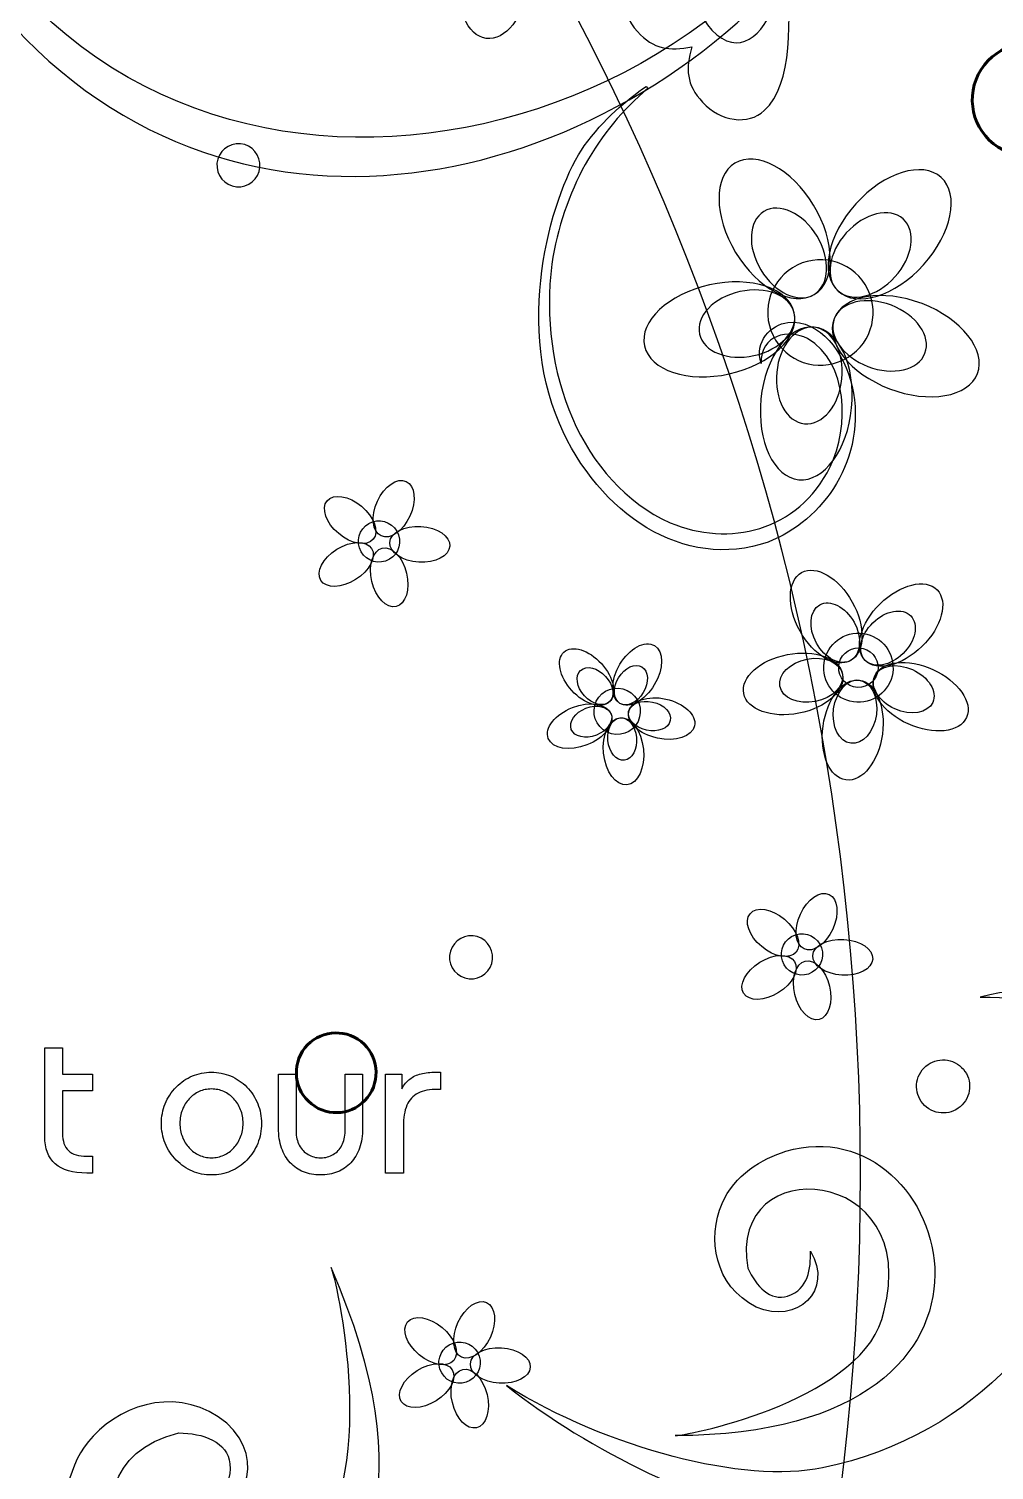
# Model space of a CAD drawing. Header units: millimetres. Extents: x -96 to 58, y -5 to 152.
# Drawn here: x 17.96 to 39.37, y 66.74 to 98.71 of the extents above; entities that cross this region are included whole.
import ezdxf

# ---------------------------------------------------------------- set-up
doc = ezdxf.new("R2010")
doc.units = ezdxf.units.MM
doc.header["$MEASUREMENT"] = 0
doc.layers.add('Capa 1', color=7, linetype='Continuous')

msp = doc.modelspace()

# ---------------------------------------------------------------- linework, layer by layer
at = {"layer": 'Capa 1', "color": 250, "lineweight": 9}
msp.add_open_spline([(-95.1806, 149.5), (-95.1806, 149.5), (57.2195, 149.5), (57.2195, 149.5), (57.2195, 149.5), (57.2195, 149.5), (57.2195, -2.9001), (57.2195, -2.9001), (57.2195, -2.9001), (57.2195, -2.9001), (-95.1806, -2.9001), (-95.1806, -2.9001), (-95.1806, -2.9001), (-95.1806, -2.9001), (-95.1806, 149.5), (-95.1806, 149.5)], degree=3, knots=[0, 0, 0, 0, 0.2, 0.2, 0.2, 0.2, 0.4, 0.4, 0.4, 0.4, 0.6, 0.6, 0.6, 0.6, 1, 1, 1, 1], dxfattribs=at)
at = {"layer": 'Capa 1', "color": 7}
msp.add_open_spline([(-18.9806, 128.6859), (11.6082, 128.6859), (36.4054, 103.8887), (36.4054, 73.2999), (36.4054, 73.2999), (36.4054, 42.7112), (11.6082, 17.9139), (-18.9806, 17.9139), (-18.9806, 17.9139), (-49.5694, 17.9139), (-74.3666, 42.7111), (-74.3666, 73.2999), (-74.3666, 73.2999), (-74.3666, 103.8888), (-49.5694, 128.6859), (-18.9806, 128.6859)], degree=3, knots=[0, 0, 0, 0, 0.2, 0.2, 0.2, 0.2, 0.4, 0.4, 0.4, 0.4, 0.6, 0.6, 0.6, 0.6, 1, 1, 1, 1], dxfattribs=at)
at = {"layer": 'Capa 1'}
for points, knots in [([(24.5028, 108.0806), (24.0783, 108.9291), (23.0728, 108.2304), (22.8395, 107.6122), (22.8395, 107.6122), (22.227, 105.7874), (24.2379, 104.495), (25.8186, 104.5353), (25.8186, 104.5353), (28.8215, 104.7034), (30.6682, 107.9336), (30.0706, 110.6505), (30.0706, 110.6505), (29.055, 114.7163), (24.2159, 116.5753), (20.5136, 115.2004), (20.5136, 115.2004), (15.8693, 113.3239), (13.8123, 107.5022), (15.6346, 102.9878), (15.6346, 102.9878), (19.7309, 92.8753), (33.2234, 95.1014), (36.9005, 103.8639), (36.9005, 103.8639), (39.0725, 108.834), (37.4488, 114.703), (33.493, 118.7195), (33.493, 118.7195), (48.8105, 103.1006), (22.7743, 84.9388), (15.0272, 102.8722), (15.0272, 102.8722), (12.9403, 107.7041), (15.3821, 113.6629), (20.4138, 115.6243), (20.4138, 115.6243), (24.5228, 117.0932), (29.346, 115.1872), (30.4507, 110.7174), (30.4507, 110.7174), (31.1292, 107.5926), (29.3608, 104.0939), (25.9623, 103.8266), (25.9623, 103.8266), (23.9691, 103.729), (21.6842, 105.2299), (22.1393, 107.4786), (22.1393, 107.4786), (22.3409, 108.3284), (23.4352, 109.483), (24.3043, 108.6608), (24.3043, 108.6608), (24.458, 108.5001), (24.5327, 108.303), (24.5028, 108.0806)], [0, 0, 0, 0, 0.0666667, 0.0666667, 0.0666667, 0.0666667, 0.1333333, 0.1333333, 0.1333333, 0.1333333, 0.2, 0.2, 0.2, 0.2, 0.2666667, 0.2666667, 0.2666667, 0.2666667, 0.3333333, 0.3333333, 0.3333333, 0.3333333, 0.4, 0.4, 0.4, 0.4, 0.4666667, 0.4666667, 0.4666667, 0.4666667, 0.5333333, 0.5333333, 0.5333333, 0.5333333, 0.6, 0.6, 0.6, 0.6, 0.6666667, 0.6666667, 0.6666667, 0.6666667, 0.7333333, 0.7333333, 0.7333333, 0.7333333, 0.8, 0.8, 0.8, 0.8, 0.8666667, 0.8666667, 0.8666667, 0.8666667, 1, 1, 1, 1]), ([(28.1033, 98.4929), (28.525, 98.4363), (28.9444, 98.9653), (29.0401, 99.675), (29.0401, 99.675), (29.1361, 100.3852), (28.8717, 101.007), (28.4508, 101.0637), (28.4508, 101.0637), (28.0292, 101.1212), (27.6096, 100.5912), (27.5141, 99.8814), (27.5141, 99.8814), (27.4179, 99.1717), (27.6818, 98.5501), (28.1033, 98.4929)], [0, 0, 0, 0, 0.2, 0.2, 0.2, 0.2, 0.4, 0.4, 0.4, 0.4, 0.6, 0.6, 0.6, 0.6, 1, 1, 1, 1]), ([(32.6669, 98.3089), (32.162, 98.2059), (31.819, 98.2518), (31.4581, 98.6434), (31.4581, 98.6434), (31.0601, 99.0757), (31.0271, 99.6939), (31.3851, 100.0236), (31.3851, 100.0236), (32.0335, 100.6221), (33.4034, 100.4372), (34.7737, 100.2523), (34.7737, 100.2523), (34.8473, 98.8717), (34.9208, 97.4911), (34.2723, 96.893), (34.2723, 96.893), (33.9144, 96.5629), (33.3007, 96.6457), (32.9023, 97.0775), (32.9023, 97.0775), (32.5415, 97.4691), (32.5228, 97.8139), (32.6669, 98.3089)], [0, 0, 0, 0, 0.1428571, 0.1428571, 0.1428571, 0.1428571, 0.2857143, 0.2857143, 0.2857143, 0.2857143, 0.4285714, 0.4285714, 0.4285714, 0.4285714, 0.5714286, 0.5714286, 0.5714286, 0.5714286, 0.7142857, 0.7142857, 0.7142857, 0.7142857, 1, 1, 1, 1]), ([(33.1105, 98.6764), (32.5071, 99.3035), (33.0222, 99.8568), (33.7969, 100.0683), (33.7969, 100.0683), (34.2026, 100.1792), (34.6043, 100.2308), (34.7737, 100.2523), (34.7737, 100.2523), (34.7326, 100.0855), (34.6518, 99.7017), (34.5193, 99.313), (34.5193, 99.313), (34.2567, 98.5451), (33.6999, 98.0626), (33.1105, 98.6764)], [0, 0, 0, 0, 0.2, 0.2, 0.2, 0.2, 0.4, 0.4, 0.4, 0.4, 0.6, 0.6, 0.6, 0.6, 1, 1, 1, 1]), ([(34.2006, 91.283), (34.1786, 91.9347), (34.8218, 92.0528), (35.2282, 91.8358), (35.2282, 91.8358), (36.1421, 91.2999), (36.1577, 89.8946), (35.733, 88.9902), (35.733, 88.9902), (35.0087, 87.5538), (33.4875, 87.2097), (32.1842, 87.7529), (32.1842, 87.7529), (30.2041, 88.6518), (29.257, 91.13), (29.5609, 93.4872), (29.5609, 93.4872), (29.811, 95.1182), (30.5798, 96.4588), (31.6899, 97.38), (31.6899, 97.38), (31.6899, 97.38), (31.6526, 97.4286), (31.6526, 97.4286), (31.6526, 97.4286), (31.2336, 97.1395), (30.7011, 96.6961), (30.2801, 96.1079), (30.2801, 96.1079), (29.603, 95.1605), (28.7166, 92.2957), (29.7284, 89.9538), (29.7284, 89.9538), (30.5973, 87.9435), (32.4902, 86.6771), (34.3573, 87.3242), (34.3573, 87.3242), (35.5789, 87.7927), (36.5556, 89.1733), (36.2236, 90.7737), (36.2236, 90.7737), (36.046, 91.5307), (35.5104, 92.2605), (34.7966, 92.1953), (34.7966, 92.1953), (34.4181, 92.1437), (34.0474, 91.776), (34.2006, 91.283)], [0, 0, 0, 0, 0.0769231, 0.0769231, 0.0769231, 0.0769231, 0.1538462, 0.1538462, 0.1538462, 0.1538462, 0.2307692, 0.2307692, 0.2307692, 0.2307692, 0.3076923, 0.3076923, 0.3076923, 0.3076923, 0.3846154, 0.3846154, 0.3846154, 0.3846154, 0.4615385, 0.4615385, 0.4615385, 0.4615385, 0.5384615, 0.5384615, 0.5384615, 0.5384615, 0.6153846, 0.6153846, 0.6153846, 0.6153846, 0.6923077, 0.6923077, 0.6923077, 0.6923077, 0.7692308, 0.7692308, 0.7692308, 0.7692308, 0.8461538, 0.8461538, 0.8461538, 0.8461538, 1, 1, 1, 1]), ([(22.1345, 95.7243), (22.1578, 95.987), (22.3908, 96.1808), (22.6535, 96.1568), (22.6535, 96.1568), (22.9167, 96.133), (23.11, 95.9007), (23.0866, 95.6377), (23.0866, 95.6377), (23.0626, 95.375), (22.8298, 95.1812), (22.5671, 95.2046), (22.5671, 95.2046), (22.3045, 95.2288), (22.1104, 95.4614), (22.1345, 95.7243)], [0, 0, 0, 0, 0.2, 0.2, 0.2, 0.2, 0.4, 0.4, 0.4, 0.4, 0.6, 0.6, 0.6, 0.6, 1, 1, 1, 1]), ([(33.6216, 95.7264), (34.0986, 96.015), (34.8799, 95.597), (35.3659, 94.7928), (35.3659, 94.7928), (35.8512, 93.9887), (35.8581, 93.1031), (35.3808, 92.8143), (35.3808, 92.8143), (34.9035, 92.526), (34.1223, 92.9439), (33.6366, 93.7482), (33.6366, 93.7482), (33.1508, 94.5521), (33.1438, 95.4382), (33.6216, 95.7264)], [0, 0, 0, 0, 0.2, 0.2, 0.2, 0.2, 0.4, 0.4, 0.4, 0.4, 0.6, 0.6, 0.6, 0.6, 1, 1, 1, 1]), ([(38.1942, 95.4113), (38.6074, 95.0371), (38.4316, 94.1686), (37.8008, 93.4723), (37.8008, 93.4723), (37.1706, 92.7759), (36.324, 92.5141), (35.9105, 92.8888), (35.9105, 92.8888), (35.4974, 93.2632), (35.6729, 94.1312), (36.3034, 94.8277), (36.3034, 94.8277), (36.9337, 95.5244), (37.7802, 95.7857), (38.1942, 95.4113)], [0, 0, 0, 0, 0.2, 0.2, 0.2, 0.2, 0.4, 0.4, 0.4, 0.4, 0.6, 0.6, 0.6, 0.6, 1, 1, 1, 1]), ([(34.2618, 94.6551), (34.6051, 94.8625), (35.1332, 94.6185), (35.4406, 94.1102), (35.4406, 94.1102), (35.7476, 93.6022), (35.7182, 93.0213), (35.3745, 92.8137), (35.3745, 92.8137), (35.0309, 92.6062), (34.5032, 92.8498), (34.1962, 93.3584), (34.1962, 93.3584), (33.889, 93.8667), (33.9182, 94.4471), (34.2618, 94.6551)], [0, 0, 0, 0, 0.2, 0.2, 0.2, 0.2, 0.4, 0.4, 0.4, 0.4, 0.6, 0.6, 0.6, 0.6, 1, 1, 1, 1]), ([(37.3513, 94.4896), (37.649, 94.2207), (37.567, 93.6446), (37.1689, 93.2044), (37.1689, 93.2044), (36.7703, 92.764), (36.2056, 92.6251), (35.9079, 92.8948), (35.9079, 92.8948), (35.6105, 93.1638), (35.6921, 93.7393), (36.0908, 94.1801), (36.0908, 94.1801), (36.4893, 94.6204), (37.0539, 94.7588), (37.3513, 94.4896)], [0, 0, 0, 0, 0.2, 0.2, 0.2, 0.2, 0.4, 0.4, 0.4, 0.4, 0.6, 0.6, 0.6, 0.6, 1, 1, 1, 1]), ([(35.0037, 93.467), (35.5837, 93.7498), (36.2843, 93.5089), (36.5673, 92.9285), (36.5673, 92.9285), (36.8504, 92.3482), (36.6091, 91.6484), (36.0292, 91.3651), (36.0292, 91.3651), (35.4493, 91.082), (34.7488, 91.3227), (34.4658, 91.9031), (34.4658, 91.9031), (34.1825, 92.4838), (34.4234, 93.1835), (35.0037, 93.467)], [0, 0, 0, 0, 0.2, 0.2, 0.2, 0.2, 0.4, 0.4, 0.4, 0.4, 0.6, 0.6, 0.6, 0.6, 1, 1, 1, 1]), ([(31.6151, 91.6732), (31.4942, 92.2181), (32.1404, 92.824), (33.058, 93.0269), (33.058, 93.0269), (33.9754, 93.2303), (34.8166, 92.9531), (34.9372, 92.4082), (34.9372, 92.4082), (35.058, 91.8641), (34.4116, 91.2577), (33.4944, 91.0545), (33.4944, 91.0545), (32.5773, 90.8516), (31.7358, 91.1287), (31.6151, 91.6732)], [0, 0, 0, 0, 0.2, 0.2, 0.2, 0.2, 0.4, 0.4, 0.4, 0.4, 0.6, 0.6, 0.6, 0.6, 1, 1, 1, 1]), ([(32.8354, 91.9373), (32.7486, 92.3292), (33.1487, 92.7511), (33.7286, 92.8793), (33.7286, 92.8793), (34.3082, 93.0081), (34.849, 92.794), (34.9357, 92.4022), (34.9357, 92.4022), (35.0224, 92.0103), (34.6226, 91.5882), (34.0431, 91.4597), (34.0431, 91.4597), (33.4627, 91.3317), (32.9223, 91.5453), (32.8354, 91.9373)], [0, 0, 0, 0, 0.2, 0.2, 0.2, 0.2, 0.4, 0.4, 0.4, 0.4, 0.6, 0.6, 0.6, 0.6, 1, 1, 1, 1]), ([(38.9981, 91.0616), (38.7989, 90.5407), (37.9253, 90.39), (37.0481, 90.7257), (37.0481, 90.7257), (36.1707, 91.0616), (35.6206, 91.756), (35.8203, 92.2768), (35.8203, 92.2768), (36.0191, 92.7981), (36.8924, 92.9482), (37.7696, 92.6125), (37.7696, 92.6125), (38.6472, 92.277), (39.1972, 91.5826), (38.9981, 91.0616)], [0, 0, 0, 0, 0.2, 0.2, 0.2, 0.2, 0.4, 0.4, 0.4, 0.4, 0.6, 0.6, 0.6, 0.6, 1, 1, 1, 1]), ([(37.8345, 91.513), (37.6907, 91.1382), (37.124, 91.0062), (36.5696, 91.2182), (36.5696, 91.2182), (36.0146, 91.4307), (35.6813, 91.9068), (35.8246, 92.2817), (35.8246, 92.2817), (35.9682, 92.6564), (36.5341, 92.7886), (37.0893, 92.5762), (37.0893, 92.5762), (37.6441, 92.3641), (37.9774, 91.8879), (37.8345, 91.513)], [0, 0, 0, 0, 0.2, 0.2, 0.2, 0.2, 0.4, 0.4, 0.4, 0.4, 0.6, 0.6, 0.6, 0.6, 1, 1, 1, 1]), ([(35.0353, 88.7063), (34.4807, 88.7611), (34.1055, 89.5637), (34.1979, 90.4985), (34.1979, 90.4985), (34.2904, 91.4333), (34.8158, 92.147), (35.3702, 92.092), (35.3702, 92.092), (35.9254, 92.0371), (36.3006, 91.2349), (36.2081, 90.2998), (36.2081, 90.2998), (36.116, 89.3651), (35.5908, 88.6513), (35.0353, 88.7063)], [0, 0, 0, 0, 0.2, 0.2, 0.2, 0.2, 0.4, 0.4, 0.4, 0.4, 0.6, 0.6, 0.6, 0.6, 1, 1, 1, 1]), ([(35.1644, 89.9479), (34.7647, 89.9876), (34.4884, 90.4987), (34.5468, 91.0897), (34.5468, 91.0897), (34.6051, 91.6811), (34.9766, 92.1281), (35.3762, 92.0888), (35.3762, 92.0888), (35.7755, 92.0494), (36.0522, 91.5379), (35.9938, 90.9469), (35.9938, 90.9469), (35.9351, 90.3559), (35.5639, 89.9083), (35.1644, 89.9479)], [0, 0, 0, 0, 0.2, 0.2, 0.2, 0.2, 0.4, 0.4, 0.4, 0.4, 0.6, 0.6, 0.6, 0.6, 1, 1, 1, 1]), ([(26.3293, 88.671), (26.1306, 88.7615), (25.8455, 88.564), (25.6929, 88.2298), (25.6929, 88.2298), (25.5403, 87.8955), (25.5768, 87.5506), (25.7751, 87.4599), (25.7751, 87.4599), (25.9738, 87.3693), (26.2582, 87.5663), (26.4116, 87.9009), (26.4116, 87.9009), (26.5645, 88.235), (26.5275, 88.5795), (26.3293, 88.671)], [0, 0, 0, 0, 0.2, 0.2, 0.2, 0.2, 0.4, 0.4, 0.4, 0.4, 0.6, 0.6, 0.6, 0.6, 1, 1, 1, 1]), ([(24.5772, 88.242), (24.4375, 88.0741), (24.5522, 87.7472), (24.8346, 87.5114), (24.8346, 87.5114), (25.1169, 87.276), (25.4591, 87.2206), (25.5991, 87.3883), (25.5991, 87.3883), (25.7388, 87.5558), (25.6237, 87.8829), (25.3413, 88.1184), (25.3413, 88.1184), (25.0594, 88.3541), (24.7171, 88.4092), (24.5772, 88.242)], [0, 0, 0, 0, 0.2, 0.2, 0.2, 0.2, 0.4, 0.4, 0.4, 0.4, 0.6, 0.6, 0.6, 0.6, 1, 1, 1, 1]), ([(25.874, 86.9039), (26.1134, 86.9841), (26.2427, 87.2432), (26.162, 87.4827), (26.162, 87.4827), (26.0823, 87.7225), (25.8235, 87.8517), (25.5837, 87.7718), (25.5837, 87.7718), (25.3435, 87.6917), (25.2147, 87.4327), (25.2946, 87.1931), (25.2946, 87.1931), (25.3748, 86.9533), (25.634, 86.8237), (25.874, 86.9039)], [0, 0, 0, 0, 0.2, 0.2, 0.2, 0.2, 0.4, 0.4, 0.4, 0.4, 0.6, 0.6, 0.6, 0.6, 1, 1, 1, 1]), ([(27.2972, 87.2359), (27.3101, 87.4536), (27.0226, 87.6479), (26.656, 87.6693), (26.656, 87.6693), (26.2888, 87.6911), (25.9809, 87.532), (25.968, 87.3142), (25.968, 87.3142), (25.9555, 87.0962), (26.2425, 86.9018), (26.6097, 86.8803), (26.6097, 86.8803), (26.9765, 86.8587), (27.2839, 87.0177), (27.2972, 87.2359)], [0, 0, 0, 0, 0.2, 0.2, 0.2, 0.2, 0.4, 0.4, 0.4, 0.4, 0.6, 0.6, 0.6, 0.6, 1, 1, 1, 1]), ([(24.4354, 86.4755), (24.5514, 86.2905), (24.8977, 86.2982), (25.2096, 86.4931), (25.2096, 86.4931), (25.5213, 86.688), (25.6804, 86.9962), (25.5644, 87.1811), (25.5644, 87.1811), (25.4488, 87.3665), (25.1023, 87.3583), (24.7906, 87.1637), (24.7906, 87.1637), (24.4793, 86.9686), (24.3198, 86.6608), (24.4354, 86.4755)], [0, 0, 0, 0, 0.2, 0.2, 0.2, 0.2, 0.4, 0.4, 0.4, 0.4, 0.6, 0.6, 0.6, 0.6, 1, 1, 1, 1]), ([(26.1074, 85.8939), (26.319, 85.9443), (26.4231, 86.275), (26.3377, 86.633), (26.3377, 86.633), (26.2535, 86.991), (26.0121, 87.2398), (25.7997, 87.1894), (25.7997, 87.1894), (25.5879, 87.1391), (25.484, 86.8082), (25.5691, 86.4505), (25.5691, 86.4505), (25.6535, 86.0931), (25.8947, 85.8434), (26.1074, 85.8939)], [0, 0, 0, 0, 0.2, 0.2, 0.2, 0.2, 0.4, 0.4, 0.4, 0.4, 0.6, 0.6, 0.6, 0.6, 1, 1, 1, 1]), ([(35.0997, 86.6483), (34.7797, 86.4699), (34.7634, 85.8883), (35.0637, 85.3494), (35.0637, 85.3494), (35.3639, 84.8104), (35.8667, 84.5177), (36.1867, 84.6958), (36.1867, 84.6958), (36.5064, 84.8739), (36.523, 85.4556), (36.2227, 85.9945), (36.2227, 85.9945), (35.9228, 86.5336), (35.42, 86.8263), (35.0997, 86.6483)], [0, 0, 0, 0, 0.2, 0.2, 0.2, 0.2, 0.4, 0.4, 0.4, 0.4, 0.6, 0.6, 0.6, 0.6, 1, 1, 1, 1]), ([(38.1029, 86.2648), (37.8468, 86.5269), (37.2811, 86.3887), (36.8401, 85.9571), (36.8401, 85.9571), (36.3994, 85.526), (36.2497, 84.9637), (36.5058, 84.7018), (36.5058, 84.7018), (36.7623, 84.4403), (37.3272, 84.5776), (37.7679, 85.0092), (37.7679, 85.0092), (38.209, 85.4408), (38.359, 86.0028), (38.1029, 86.2648)], [0, 0, 0, 0, 0.2, 0.2, 0.2, 0.2, 0.4, 0.4, 0.4, 0.4, 0.6, 0.6, 0.6, 0.6, 1, 1, 1, 1]), ([(35.5019, 85.9336), (35.2719, 85.8056), (35.2385, 85.425), (35.4282, 85.0841), (35.4282, 85.0841), (35.6183, 84.7437), (35.9586, 84.5713), (36.1893, 84.6992), (36.1893, 84.6992), (36.419, 84.8277), (36.4523, 85.2078), (36.2626, 85.5487), (36.2626, 85.5487), (36.0729, 85.8893), (35.7325, 86.062), (35.5019, 85.9336)], [0, 0, 0, 0, 0.2, 0.2, 0.2, 0.2, 0.4, 0.4, 0.4, 0.4, 0.6, 0.6, 0.6, 0.6, 1, 1, 1, 1]), ([(37.5193, 85.6887), (37.3349, 85.877), (36.9594, 85.8082), (36.6807, 85.5354), (36.6807, 85.5354), (36.402, 85.2626), (36.3252, 84.8887), (36.5098, 84.7003), (36.5098, 84.7003), (36.6942, 84.5118), (37.0698, 84.5802), (37.3484, 84.8532), (37.3484, 84.8532), (37.6271, 85.1261), (37.7039, 85.5), (37.5193, 85.6887)], [0, 0, 0, 0, 0.2, 0.2, 0.2, 0.2, 0.4, 0.4, 0.4, 0.4, 0.6, 0.6, 0.6, 0.6, 1, 1, 1, 1]), ([(29.8277, 84.8834), (29.6467, 84.7181), (29.7249, 84.3369), (30.0031, 84.0318), (30.0031, 84.0318), (30.2814, 83.7269), (30.6539, 83.6131), (30.8351, 83.7785), (30.8351, 83.7785), (31.0161, 83.9434), (30.9372, 84.3249), (30.659, 84.6299), (30.659, 84.6299), (30.381, 84.935), (30.0088, 85.0484), (29.8277, 84.8834)], [0, 0, 0, 0, 0.2, 0.2, 0.2, 0.2, 0.4, 0.4, 0.4, 0.4, 0.6, 0.6, 0.6, 0.6, 1, 1, 1, 1]), ([(31.8368, 85.0293), (31.6263, 85.1553), (31.2836, 84.9702), (31.0717, 84.616), (31.0717, 84.616), (30.8594, 84.2619), (30.8577, 83.8727), (31.0678, 83.7464), (31.0678, 83.7464), (31.2781, 83.6206), (31.6207, 83.8054), (31.8328, 84.1597), (31.8328, 84.1597), (32.0453, 84.5137), (32.0462, 84.903), (31.8368, 85.0293)], [0, 0, 0, 0, 0.2, 0.2, 0.2, 0.2, 0.4, 0.4, 0.4, 0.4, 0.6, 0.6, 0.6, 0.6, 1, 1, 1, 1]), ([(36.325, 83.7718), (36.7485, 83.7531), (37.1074, 84.081), (37.126, 84.5043), (37.126, 84.5043), (37.1449, 84.9283), (36.8169, 85.287), (36.3936, 85.3057), (36.3936, 85.3057), (35.9696, 85.325), (35.6109, 84.9966), (35.592, 84.573), (35.592, 84.573), (35.5729, 84.1492), (35.9016, 83.7905), (36.325, 83.7718)], [0, 0, 0, 0, 0.2, 0.2, 0.2, 0.2, 0.4, 0.4, 0.4, 0.4, 0.6, 0.6, 0.6, 0.6, 1, 1, 1, 1]), ([(33.8144, 83.9666), (33.8842, 83.6073), (34.4317, 83.4107), (35.0373, 83.5281), (35.0373, 83.5281), (35.6432, 83.6456), (36.0777, 84.0321), (36.0081, 84.3921), (36.0081, 84.3921), (35.9383, 84.7517), (35.3911, 84.9476), (34.7849, 84.8303), (34.7849, 84.8303), (34.1792, 84.7134), (33.7449, 84.3263), (33.8144, 83.9666)], [0, 0, 0, 0, 0.2, 0.2, 0.2, 0.2, 0.4, 0.4, 0.4, 0.4, 0.6, 0.6, 0.6, 0.6, 1, 1, 1, 1]), ([(34.6187, 84.127), (34.6684, 83.8678), (35.0202, 83.7181), (35.4031, 83.7923), (35.4031, 83.7923), (35.7858, 83.8668), (36.0559, 84.1365), (36.0055, 84.3953), (36.0055, 84.3953), (35.9558, 84.6544), (35.6043, 84.8039), (35.221, 84.7295), (35.221, 84.7295), (34.8386, 84.6554), (34.5685, 84.3852), (34.6187, 84.127)], [0, 0, 0, 0, 0.2, 0.2, 0.2, 0.2, 0.4, 0.4, 0.4, 0.4, 0.6, 0.6, 0.6, 0.6, 1, 1, 1, 1]), ([(36.34, 84.1012), (36.5815, 84.0907), (36.786, 84.2777), (36.7969, 84.5192), (36.7969, 84.5192), (36.8076, 84.761), (36.62, 84.9654), (36.3787, 84.9762), (36.3787, 84.9762), (36.1373, 84.9872), (35.9325, 84.8), (35.9214, 84.5584), (35.9214, 84.5584), (35.9109, 84.3169), (36.0977, 84.1119), (36.34, 84.1012)], [0, 0, 0, 0, 0.2, 0.2, 0.2, 0.2, 0.4, 0.4, 0.4, 0.4, 0.6, 0.6, 0.6, 0.6, 1, 1, 1, 1]), ([(38.7548, 83.434), (38.9063, 83.7674), (38.5735, 84.2445), (38.0115, 84.4995), (38.0115, 84.4995), (37.45, 84.7546), (36.871, 84.6906), (36.7199, 84.3572), (36.7199, 84.3572), (36.5689, 84.0232), (36.9016, 83.5458), (37.4634, 83.2914), (37.4634, 83.2914), (38.0256, 83.0366), (38.6036, 83.1002), (38.7548, 83.434)], [0, 0, 0, 0, 0.2, 0.2, 0.2, 0.2, 0.4, 0.4, 0.4, 0.4, 0.6, 0.6, 0.6, 0.6, 1, 1, 1, 1]), ([(30.1995, 84.4796), (30.0692, 84.3607), (30.1058, 84.1079), (30.2813, 83.915), (30.2813, 83.915), (30.4577, 83.7224), (30.7057, 83.6623), (30.8362, 83.7811), (30.8362, 83.7811), (30.9665, 83.9), (30.9295, 84.1526), (30.7535, 84.3455), (30.7535, 84.3455), (30.5778, 84.5387), (30.3297, 84.5984), (30.1995, 84.4796)], [0, 0, 0, 0, 0.2, 0.2, 0.2, 0.2, 0.4, 0.4, 0.4, 0.4, 0.6, 0.6, 0.6, 0.6, 1, 1, 1, 1]), ([(31.5563, 84.5574), (31.4055, 84.6479), (31.174, 84.5398), (31.0394, 84.3157), (31.0394, 84.3157), (30.9057, 84.0923), (30.9192, 83.8369), (31.0709, 83.7464), (31.0709, 83.7464), (31.2222, 83.6559), (31.4538, 83.7636), (31.5875, 83.9875), (31.5875, 83.9875), (31.7215, 84.2113), (31.7077, 84.4665), (31.5563, 84.5574)], [0, 0, 0, 0, 0.2, 0.2, 0.2, 0.2, 0.4, 0.4, 0.4, 0.4, 0.6, 0.6, 0.6, 0.6, 1, 1, 1, 1]), ([(38.0066, 83.7692), (38.1158, 84.0093), (37.9156, 84.3346), (37.5607, 84.4957), (37.5607, 84.4957), (37.2053, 84.6566), (36.8292, 84.5928), (36.7199, 84.3526), (36.7199, 84.3526), (36.6109, 84.1125), (36.8111, 83.7871), (37.1661, 83.626), (37.1661, 83.626), (37.5213, 83.4654), (37.8973, 83.5289), (38.0066, 83.7692)], [0, 0, 0, 0, 0.2, 0.2, 0.2, 0.2, 0.4, 0.4, 0.4, 0.4, 0.6, 0.6, 0.6, 0.6, 1, 1, 1, 1]), ([(31.2325, 84.0339), (30.9772, 84.1575), (30.6697, 84.0504), (30.546, 83.7948), (30.546, 83.7948), (30.4227, 83.5396), (30.53, 83.2322), (30.7853, 83.1088), (30.7853, 83.1088), (31.0407, 82.9856), (31.348, 83.0922), (31.4713, 83.3478), (31.4713, 83.3478), (31.5952, 83.6033), (31.4879, 83.9105), (31.2325, 84.0339)], [0, 0, 0, 0, 0.2, 0.2, 0.2, 0.2, 0.4, 0.4, 0.4, 0.4, 0.6, 0.6, 0.6, 0.6, 1, 1, 1, 1]), ([(36.083, 82.0487), (36.4457, 82.0001), (36.8066, 82.456), (36.8896, 83.0673), (36.8896, 83.0673), (36.9719, 83.6787), (36.7444, 84.2141), (36.3816, 84.2631), (36.3816, 84.2631), (36.0185, 84.3123), (35.6575, 83.856), (35.5745, 83.2447), (35.5745, 83.2447), (35.4921, 82.6339), (35.7193, 82.0977), (36.083, 82.0487)], [0, 0, 0, 0, 0.2, 0.2, 0.2, 0.2, 0.4, 0.4, 0.4, 0.4, 0.6, 0.6, 0.6, 0.6, 1, 1, 1, 1]), ([(36.1883, 82.8623), (36.4498, 82.8266), (36.7038, 83.1114), (36.7562, 83.498), (36.7562, 83.498), (36.8084, 83.8847), (36.6386, 84.2267), (36.3773, 84.2619), (36.3773, 84.2619), (36.1166, 84.2974), (35.8621, 84.0123), (35.8098, 83.6256), (35.8098, 83.6256), (35.7577, 83.2394), (35.9274, 82.8973), (36.1883, 82.8623)], [0, 0, 0, 0, 0.2, 0.2, 0.2, 0.2, 0.4, 0.4, 0.4, 0.4, 0.6, 0.6, 0.6, 0.6, 1, 1, 1, 1]), ([(29.4815, 82.9707), (29.5696, 82.7419), (29.9536, 82.6772), (30.3383, 82.8263), (30.3383, 82.8263), (30.7239, 82.9751), (30.9642, 83.2811), (30.876, 83.51), (30.876, 83.51), (30.7877, 83.7384), (30.4035, 83.8028), (30.0182, 83.654), (30.0182, 83.654), (29.6332, 83.5053), (29.3929, 83.1989), (29.4815, 82.9707)], [0, 0, 0, 0, 0.2, 0.2, 0.2, 0.2, 0.4, 0.4, 0.4, 0.4, 0.6, 0.6, 0.6, 0.6, 1, 1, 1, 1]), ([(32.7246, 83.2515), (32.7764, 83.4912), (32.4919, 83.7562), (32.0883, 83.844), (32.0883, 83.844), (31.6848, 83.9315), (31.3156, 83.8083), (31.2635, 83.569), (31.2635, 83.569), (31.2115, 83.3295), (31.4962, 83.0642), (31.8997, 82.9763), (31.8997, 82.9763), (32.3033, 82.8885), (32.6728, 83.0118), (32.7246, 83.2515)], [0, 0, 0, 0, 0.2, 0.2, 0.2, 0.2, 0.4, 0.4, 0.4, 0.4, 0.6, 0.6, 0.6, 0.6, 1, 1, 1, 1]), ([(32.1878, 83.3654), (32.2252, 83.5376), (32.0488, 83.7221), (31.7938, 83.7779), (31.7938, 83.7779), (31.5393, 83.8333), (31.3016, 83.7384), (31.2641, 83.5662), (31.2641, 83.5662), (31.2266, 83.3938), (31.4026, 83.209), (31.6582, 83.1535), (31.6582, 83.1535), (31.9129, 83.0981), (32.1502, 83.1929), (32.1878, 83.3654)], [0, 0, 0, 0, 0.2, 0.2, 0.2, 0.2, 0.4, 0.4, 0.4, 0.4, 0.6, 0.6, 0.6, 0.6, 1, 1, 1, 1]), ([(29.9923, 83.1707), (30.0555, 83.0064), (30.3048, 82.9494), (30.548, 83.0436), (30.548, 83.0436), (30.7913, 83.1378), (30.9372, 83.3472), (30.8737, 83.5117), (30.8737, 83.5117), (30.8104, 83.6761), (30.5612, 83.7335), (30.3177, 83.6394), (30.3177, 83.6394), (30.0742, 83.5452), (29.9284, 83.3352), (29.9923, 83.1707)], [0, 0, 0, 0, 0.2, 0.2, 0.2, 0.2, 0.4, 0.4, 0.4, 0.4, 0.6, 0.6, 0.6, 0.6, 1, 1, 1, 1]), ([(31.2264, 81.9422), (31.4699, 81.967), (31.6335, 82.3201), (31.5912, 82.7311), (31.5912, 82.7311), (31.5496, 83.1415), (31.3171, 83.4542), (31.0734, 83.4291), (31.0734, 83.4291), (30.8294, 83.4043), (30.6662, 83.051), (30.7083, 82.6403), (30.7083, 82.6403), (30.7505, 82.2297), (30.9825, 81.9171), (31.2264, 81.9422)], [0, 0, 0, 0, 0.2, 0.2, 0.2, 0.2, 0.4, 0.4, 0.4, 0.4, 0.6, 0.6, 0.6, 0.6, 1, 1, 1, 1]), ([(31.168, 82.4873), (31.3429, 82.5056), (31.4638, 82.7307), (31.437, 82.9903), (31.437, 82.9903), (31.4105, 83.2497), (31.2463, 83.4459), (31.0709, 83.4279), (31.0709, 83.4279), (30.8958, 83.41), (30.775, 83.1844), (30.8016, 82.925), (30.8016, 82.925), (30.8284, 82.6657), (30.9919, 82.4692), (31.168, 82.4873)], [0, 0, 0, 0, 0.2, 0.2, 0.2, 0.2, 0.4, 0.4, 0.4, 0.4, 0.6, 0.6, 0.6, 0.6, 1, 1, 1, 1]), ([(35.7079, 79.5129), (35.5096, 79.6038), (35.2245, 79.4062), (35.0714, 79.0717), (35.0714, 79.0717), (34.9184, 78.7378), (34.9552, 78.3931), (35.1538, 78.3019), (35.1538, 78.3019), (35.3521, 78.2114), (35.6375, 78.4089), (35.7906, 78.7429), (35.7906, 78.7429), (35.9433, 79.0773), (35.9059, 79.422), (35.7079, 79.5129)], [0, 0, 0, 0, 0.2, 0.2, 0.2, 0.2, 0.4, 0.4, 0.4, 0.4, 0.6, 0.6, 0.6, 0.6, 1, 1, 1, 1]), ([(33.9558, 79.0841), (33.8158, 78.9166), (33.9315, 78.5894), (34.2134, 78.3539), (34.2134, 78.3539), (34.4957, 78.1185), (34.8376, 78.0629), (34.9778, 78.2303), (34.9778, 78.2303), (35.1179, 78.3983), (35.0021, 78.7248), (34.7202, 78.9604), (34.7202, 78.9604), (34.4381, 79.1966), (34.096, 79.2517), (33.9558, 79.0841)], [0, 0, 0, 0, 0.2, 0.2, 0.2, 0.2, 0.4, 0.4, 0.4, 0.4, 0.6, 0.6, 0.6, 0.6, 1, 1, 1, 1]), ([(35.252, 77.7462), (35.4915, 77.8262), (35.6212, 78.0855), (35.5413, 78.3253), (35.5413, 78.3253), (35.461, 78.565), (35.2016, 78.6942), (34.9623, 78.6141), (34.9623, 78.6141), (34.7226, 78.534), (34.5931, 78.2749), (34.673, 78.0351), (34.673, 78.0351), (34.7533, 77.7956), (35.0124, 77.6662), (35.252, 77.7462)], [0, 0, 0, 0, 0.2, 0.2, 0.2, 0.2, 0.4, 0.4, 0.4, 0.4, 0.6, 0.6, 0.6, 0.6, 1, 1, 1, 1]), ([(27.2935, 78.16), (27.3172, 78.4233), (27.5498, 78.6166), (27.8125, 78.5932), (27.8125, 78.5932), (28.0756, 78.5693), (28.2693, 78.3367), (28.2456, 78.0737), (28.2456, 78.0737), (28.2217, 77.8111), (27.9892, 77.617), (27.7264, 77.641), (27.7264, 77.641), (27.4631, 77.6649), (27.2699, 77.8971), (27.2935, 78.16)], [0, 0, 0, 0, 0.2, 0.2, 0.2, 0.2, 0.4, 0.4, 0.4, 0.4, 0.6, 0.6, 0.6, 0.6, 1, 1, 1, 1]), ([(36.6758, 78.0782), (36.6884, 78.2957), (36.4019, 78.4898), (36.0347, 78.5113), (36.0347, 78.5113), (35.6679, 78.5332), (35.3595, 78.374), (35.3467, 78.1559), (35.3467, 78.1559), (35.3342, 77.9381), (35.6212, 77.7443), (35.988, 77.7223), (35.988, 77.7223), (36.355, 77.7012), (36.6629, 77.86), (36.6758, 78.0782)], [0, 0, 0, 0, 0.2, 0.2, 0.2, 0.2, 0.4, 0.4, 0.4, 0.4, 0.6, 0.6, 0.6, 0.6, 1, 1, 1, 1]), ([(33.8141, 77.318), (33.9301, 77.1333), (34.2766, 77.1408), (34.5886, 77.3353), (34.5886, 77.3353), (34.9, 77.5303), (35.059, 77.8382), (34.9432, 78.0233), (34.9432, 78.0233), (34.828, 78.2088), (34.4813, 78.2005), (34.1696, 78.0057), (34.1696, 78.0057), (33.8577, 77.8111), (33.6988, 77.5028), (33.8141, 77.318)], [0, 0, 0, 0, 0.2, 0.2, 0.2, 0.2, 0.4, 0.4, 0.4, 0.4, 0.6, 0.6, 0.6, 0.6, 1, 1, 1, 1]), ([(35.4859, 76.7364), (35.6982, 76.7866), (35.8014, 77.1176), (35.7167, 77.475), (35.7167, 77.475), (35.6315, 77.8329), (35.3911, 78.0823), (35.1784, 78.0314), (35.1784, 78.0314), (34.9662, 77.9818), (34.8627, 77.6502), (34.9474, 77.2927), (34.9474, 77.2927), (35.0329, 76.935), (35.2731, 76.686), (35.4859, 76.7364)], [0, 0, 0, 0, 0.2, 0.2, 0.2, 0.2, 0.4, 0.4, 0.4, 0.4, 0.6, 0.6, 0.6, 0.6, 1, 1, 1, 1]), ([(28.5522, 68.6209), (30.8117, 67.2185), (33.8133, 66.4355), (35.5639, 66.7952), (35.5639, 66.7952), (42.5487, 68.2284), (43.7646, 77.5136), (39.0615, 77.2298), (39.0615, 77.2298), (41.3793, 77.9328), (42.8242, 75.5624), (42.4718, 73.8506), (42.4718, 73.8506), (44.1614, 74.852), (44.0851, 72.739), (42.6399, 71.144), (42.6399, 71.144), (44.752, 70.8015), (43.6659, 68.3347), (40.8142, 68.3502), (40.8142, 68.3502), (42.8603, 66.5153), (39.4991, 64.6585), (34.9558, 65.546), (34.9558, 65.546), (32.9649, 65.9346), (30.4153, 67.1507), (28.5522, 68.6209)], [0, 0, 0, 0, 0.125, 0.125, 0.125, 0.125, 0.25, 0.25, 0.25, 0.25, 0.375, 0.375, 0.375, 0.375, 0.5, 0.5, 0.5, 0.5, 0.625, 0.625, 0.625, 0.625, 0.75, 0.75, 0.75, 0.75, 1, 1, 1, 1]), ([(37.9182, 74.7578), (38.1925, 74.5825), (38.5567, 74.6619), (38.7321, 74.9358), (38.7321, 74.9358), (38.9079, 75.2096), (38.8277, 75.574), (38.5538, 75.7495), (38.5538, 75.7495), (38.2804, 75.9254), (37.9156, 75.8454), (37.7402, 75.5718), (37.7402, 75.5718), (37.5645, 75.2977), (37.6445, 74.9333), (37.9182, 74.7578)], [0, 0, 0, 0, 0.2, 0.2, 0.2, 0.2, 0.4, 0.4, 0.4, 0.4, 0.6, 0.6, 0.6, 0.6, 1, 1, 1, 1]), ([(35.2981, 71.5978), (35.2979, 71.2121), (35.2643, 70.7648), (34.7883, 70.6054), (34.7883, 70.6054), (34.4117, 70.4777), (34.0828, 70.8263), (33.9071, 71.2225), (33.9071, 71.2225), (33.4319, 73.8551), (37.7963, 73.5141), (36.9199, 70.2583), (36.9199, 70.2583), (36.5549, 68.3488), (32.6802, 67.5237), (32.2981, 67.5102), (32.2981, 67.5102), (40.7414, 67.5219), (38.3843, 74.9084), (34.7514, 73.8142), (34.7514, 73.8142), (34.2257, 73.6558), (33.6029, 73.2919), (33.3344, 72.6535), (33.3344, 72.6535), (33.0108, 71.8834), (33.1527, 70.8387), (34.0943, 70.3601), (34.0943, 70.3601), (35.0034, 69.9635), (35.8104, 70.7336), (35.2981, 71.5978)], [0, 0, 0, 0, 0.1111111, 0.1111111, 0.1111111, 0.1111111, 0.2222222, 0.2222222, 0.2222222, 0.2222222, 0.3333333, 0.3333333, 0.3333333, 0.3333333, 0.4444444, 0.4444444, 0.4444444, 0.4444444, 0.5555556, 0.5555556, 0.5555556, 0.5555556, 0.6666667, 0.6666667, 0.6666667, 0.6666667, 0.7777778, 0.7777778, 0.7777778, 0.7777778, 1, 1, 1, 1]), ([(21.5583, 65.8152), (21.9927, 66.0083), (22.4787, 66.269), (22.4212, 66.8851), (22.4212, 66.8851), (22.3768, 67.3731), (21.8201, 67.5689), (21.2861, 67.5694), (21.2861, 67.5694), (18.0846, 66.7909), (20.6473, 62.0458), (23.8762, 64.6574), (23.8762, 64.6574), (25.8438, 66.0225), (24.8387, 70.7977), (24.6632, 71.2347), (24.6632, 71.2347), (28.8655, 61.7212), (19.3706, 60.6869), (18.789, 65.3245), (18.789, 65.3245), (18.7049, 65.9956), (18.8039, 66.8785), (19.3886, 67.4996), (19.3886, 67.4996), (20.0942, 68.249), (21.3422, 68.6106), (22.351, 67.789), (22.351, 67.789), (23.2509, 66.9633), (22.7875, 65.6693), (21.5583, 65.8152)], [0, 0, 0, 0, 0.1111111, 0.1111111, 0.1111111, 0.1111111, 0.2222222, 0.2222222, 0.2222222, 0.2222222, 0.3333333, 0.3333333, 0.3333333, 0.3333333, 0.4444444, 0.4444444, 0.4444444, 0.4444444, 0.5555556, 0.5555556, 0.5555556, 0.5555556, 0.6666667, 0.6666667, 0.6666667, 0.6666667, 0.7777778, 0.7777778, 0.7777778, 0.7777778, 1, 1, 1, 1]), ([(28.1145, 70.4606), (27.9163, 70.5515), (27.6308, 70.3539), (27.4777, 70.0199), (27.4777, 70.0199), (27.3252, 69.6855), (27.362, 69.3407), (27.5604, 69.2497), (27.5604, 69.2497), (27.7591, 69.1594), (28.0441, 69.3562), (28.1969, 69.6907), (28.1969, 69.6907), (28.3501, 70.025), (28.3129, 70.3698), (28.1145, 70.4606)], [0, 0, 0, 0, 0.2, 0.2, 0.2, 0.2, 0.4, 0.4, 0.4, 0.4, 0.6, 0.6, 0.6, 0.6, 1, 1, 1, 1]), ([(26.3624, 70.0318), (26.2222, 69.8643), (26.3377, 69.5373), (26.62, 69.3015), (26.62, 69.3015), (26.902, 69.0662), (27.2442, 69.0107), (27.3841, 69.1782), (27.3841, 69.1782), (27.5245, 69.3456), (27.4087, 69.6727), (27.1268, 69.9082), (27.1268, 69.9082), (26.8447, 70.1443), (26.5023, 70.1993), (26.3624, 70.0318)], [0, 0, 0, 0, 0.2, 0.2, 0.2, 0.2, 0.4, 0.4, 0.4, 0.4, 0.6, 0.6, 0.6, 0.6, 1, 1, 1, 1]), ([(27.6586, 68.6943), (27.8984, 68.7739), (28.0278, 69.0334), (27.9479, 69.2728), (27.9479, 69.2728), (27.8676, 69.5123), (27.6085, 69.6418), (27.3686, 69.562), (27.3686, 69.562), (27.1292, 69.4815), (26.9997, 69.2225), (27.0799, 68.983), (27.0799, 68.983), (27.16, 68.7431), (27.419, 68.614), (27.6586, 68.6943)], [0, 0, 0, 0, 0.2, 0.2, 0.2, 0.2, 0.4, 0.4, 0.4, 0.4, 0.6, 0.6, 0.6, 0.6, 1, 1, 1, 1]), ([(29.0828, 69.0257), (29.0957, 69.2436), (28.8085, 69.4377), (28.4413, 69.4595), (28.4413, 69.4595), (28.0744, 69.4809), (27.7665, 69.3218), (27.7536, 69.104), (27.7536, 69.104), (27.7406, 68.8864), (28.0278, 68.6919), (28.3944, 68.6701), (28.3944, 68.6701), (28.7619, 68.6489), (29.0698, 68.8075), (29.0828, 69.0257)], [0, 0, 0, 0, 0.2, 0.2, 0.2, 0.2, 0.4, 0.4, 0.4, 0.4, 0.6, 0.6, 0.6, 0.6, 1, 1, 1, 1]), ([(26.221, 68.2659), (26.3367, 68.0803), (26.6832, 68.0886), (26.9952, 68.2832), (26.9952, 68.2832), (27.307, 68.478), (27.4654, 68.7861), (27.35, 68.9712), (27.35, 68.9712), (27.2349, 69.1563), (26.8879, 69.1486), (26.5762, 68.9534), (26.5762, 68.9534), (26.2642, 68.759), (26.1054, 68.4506), (26.221, 68.2659)], [0, 0, 0, 0, 0.2, 0.2, 0.2, 0.2, 0.4, 0.4, 0.4, 0.4, 0.6, 0.6, 0.6, 0.6, 1, 1, 1, 1]), ([(27.8922, 67.6843), (28.1049, 67.7341), (28.208, 68.0651), (28.1233, 68.4231), (28.1233, 68.4231), (28.0384, 68.7806), (27.7974, 69.0299), (27.585, 68.9795), (27.585, 68.9795), (27.3728, 68.9294), (27.2693, 68.5983), (27.3547, 68.2406), (27.3547, 68.2406), (27.4391, 67.8829), (27.6797, 67.6338), (27.8922, 67.6843)], [0, 0, 0, 0, 0.2, 0.2, 0.2, 0.2, 0.4, 0.4, 0.4, 0.4, 0.6, 0.6, 0.6, 0.6, 1, 1, 1, 1])]:
    msp.add_open_spline(points, degree=3, knots=knots, dxfattribs=at)
at = {"layer": 'Capa 1', "lineweight": 60}
for points in [[(40.8008, 98.1807), (40.2222, 98.5514), (39.4516, 98.3829), (39.0807, 97.8042), (39.0807, 97.8042), (38.7096, 97.225), (38.8781, 96.4545), (39.4573, 96.0839), (39.4573, 96.0839), (40.0364, 95.7132), (40.8062, 95.8815), (41.1774, 96.4605), (41.1774, 96.4605), (41.5483, 97.0393), (41.3795, 97.8096), (40.8008, 98.1807)], [(25.5224, 75.0794), (25.7861, 75.4908), (25.6661, 76.0371), (25.2553, 76.3005), (25.2553, 76.3005), (24.8443, 76.5639), (24.2972, 76.4441), (24.0339, 76.0331), (24.0339, 76.0331), (23.7706, 75.6223), (23.8902, 75.0753), (24.3015, 74.8123), (24.3015, 74.8123), (24.7124, 74.5488), (25.2591, 74.6683), (25.5224, 75.0794)]]:
    msp.add_open_spline(points, degree=3, knots=[0, 0, 0, 0, 0.2, 0.2, 0.2, 0.2, 0.4, 0.4, 0.4, 0.4, 0.6, 0.6, 0.6, 0.6, 1, 1, 1, 1], dxfattribs=at)
at = {"layer": 'Capa 1', "color": 250}
for points, knots in [([(18.3162, 76.1099), (18.3162, 76.1099), (18.3162, 74.147), (18.3162, 74.147), (18.3162, 74.147), (18.3162, 73.8741), (18.394, 73.67), (18.5492, 73.5339), (18.5492, 73.5339), (18.7051, 73.3987), (18.9375, 73.3306), (19.247, 73.3306), (19.247, 73.3306), (19.247, 73.3306), (19.3755, 73.3306), (19.3755, 73.3306), (19.3755, 73.3306), (19.3755, 73.3306), (19.3755, 73.7068), (19.3755, 73.7068), (19.3755, 73.7068), (19.3755, 73.7068), (19.2516, 73.7068), (19.2516, 73.7068), (19.2516, 73.7068), (19.0645, 73.706), (18.9275, 73.7464), (18.8396, 73.829), (18.8396, 73.829), (18.7525, 73.9108), (18.7097, 74.0399), (18.7105, 74.2157), (18.7105, 74.2157), (18.7105, 74.2157), (18.7106, 75.156), (18.7106, 75.156), (18.7106, 75.156), (18.7106, 75.156), (19.3755, 75.156), (19.3755, 75.156), (19.3755, 75.156), (19.3755, 75.156), (19.3755, 75.5273), (19.3755, 75.5273), (19.3755, 75.5273), (19.3755, 75.5273), (18.7106, 75.5273), (18.7106, 75.5273), (18.7106, 75.5273), (18.7106, 75.5273), (18.7106, 76.1099), (18.7106, 76.1099), (18.7106, 76.1099), (18.7106, 76.1099), (18.3162, 76.1099), (18.3162, 76.1099)], [0, 0, 0, 0, 0.0666667, 0.0666667, 0.0666667, 0.0666667, 0.1333333, 0.1333333, 0.1333333, 0.1333333, 0.2, 0.2, 0.2, 0.2, 0.2666667, 0.2666667, 0.2666667, 0.2666667, 0.3333333, 0.3333333, 0.3333333, 0.3333333, 0.4, 0.4, 0.4, 0.4, 0.4666667, 0.4666667, 0.4666667, 0.4666667, 0.5333333, 0.5333333, 0.5333333, 0.5333333, 0.6, 0.6, 0.6, 0.6, 0.6666667, 0.6666667, 0.6666667, 0.6666667, 0.7333333, 0.7333333, 0.7333333, 0.7333333, 0.8, 0.8, 0.8, 0.8, 0.8666667, 0.8666667, 0.8666667, 0.8666667, 1, 1, 1, 1]), ([(20.9026, 74.4313), (20.9026, 74.2769), (20.9309, 74.1309), (20.9867, 73.9925), (20.9867, 73.9925), (21.0425, 73.8551), (21.125, 73.7304), (21.2328, 73.6195), (21.2328, 73.6195), (21.3391, 73.512), (21.4583, 73.4292), (21.5897, 73.3734), (21.5897, 73.3734), (21.7221, 73.3177), (21.8626, 73.2893), (22.0124, 73.2893), (22.0124, 73.2893), (22.1623, 73.2893), (22.3036, 73.3176), (22.4374, 73.3734), (22.4374, 73.3734), (22.5705, 73.4292), (22.6904, 73.5118), (22.7966, 73.6195), (22.7966, 73.6195), (22.903, 73.7283), (22.9831, 73.8519), (23.0389, 73.991), (23.0389, 73.991), (23.0941, 74.1301), (23.1223, 74.2769), (23.1223, 74.4313), (23.1223, 74.4313), (23.1223, 74.5857), (23.094, 74.7317), (23.0389, 74.8692), (23.0389, 74.8692), (22.9831, 75.0068), (22.9029, 75.1299), (22.7966, 75.2384), (22.7966, 75.2384), (22.6904, 75.3463), (22.5704, 75.4287), (22.4374, 75.4845), (22.4374, 75.4845), (22.3037, 75.5404), (22.1622, 75.5686), (22.0124, 75.5686), (22.0124, 75.5686), (21.8627, 75.5688), (21.722, 75.5403), (21.5897, 75.4845), (21.5897, 75.4845), (21.4583, 75.4289), (21.339, 75.3462), (21.2328, 75.2384), (21.2328, 75.2384), (21.1251, 75.1276), (21.0425, 75.0038), (20.9867, 74.8677), (20.9867, 74.8677), (20.931, 74.731), (20.9026, 74.5857), (20.9026, 74.4313)], [0, 0, 0, 0, 0.0588235, 0.0588235, 0.0588235, 0.0588235, 0.1176471, 0.1176471, 0.1176471, 0.1176471, 0.1764706, 0.1764706, 0.1764706, 0.1764706, 0.2352941, 0.2352941, 0.2352941, 0.2352941, 0.2941176, 0.2941176, 0.2941176, 0.2941176, 0.3529412, 0.3529412, 0.3529412, 0.3529412, 0.4117647, 0.4117647, 0.4117647, 0.4117647, 0.4705882, 0.4705882, 0.4705882, 0.4705882, 0.5294118, 0.5294118, 0.5294118, 0.5294118, 0.5882353, 0.5882353, 0.5882353, 0.5882353, 0.6470588, 0.6470588, 0.6470588, 0.6470588, 0.7058824, 0.7058824, 0.7058824, 0.7058824, 0.7647059, 0.7647059, 0.7647059, 0.7647059, 0.8235294, 0.8235294, 0.8235294, 0.8235294, 0.8823529, 0.8823529, 0.8823529, 0.8823529, 1, 1, 1, 1]), ([(25.3649, 75.5273), (25.3649, 75.5273), (24.975, 75.5273), (24.975, 75.5273), (24.975, 75.5273), (24.975, 75.5273), (24.975, 74.2571), (24.975, 74.2571), (24.975, 74.2571), (24.9743, 74.1386), (24.9505, 74.0353), (24.9039, 73.9482), (24.9039, 73.9482), (24.8574, 73.8604), (24.7939, 73.7923), (24.7128, 73.7433), (24.7128, 73.7433), (24.6318, 73.6953), (24.5386, 73.6707), (24.4338, 73.67), (24.4338, 73.67), (24.3291, 73.6707), (24.2359, 73.6952), (24.1541, 73.7433), (24.1541, 73.7433), (24.0724, 73.7924), (24.0073, 73.8603), (23.9599, 73.9482), (23.9599, 73.9482), (23.9133, 74.0354), (23.8889, 74.1385), (23.8881, 74.257), (23.8881, 74.257), (23.8881, 74.257), (23.8881, 75.5273), (23.8881, 75.5273), (23.8881, 75.5273), (23.8881, 75.5273), (23.4984, 75.5273), (23.4984, 75.5273), (23.4984, 75.5273), (23.4984, 75.5273), (23.4984, 74.3305), (23.4984, 74.3305), (23.4984, 74.3305), (23.4991, 74.1638), (23.522, 74.0162), (23.5671, 73.887), (23.5671, 73.887), (23.6123, 73.758), (23.6764, 73.6493), (23.7589, 73.5607), (23.7589, 73.5607), (23.8423, 73.4721), (23.9401, 73.4047), (24.0532, 73.3589), (24.0532, 73.3589), (24.1671, 73.3131), (24.2924, 73.2893), (24.4293, 73.2893), (24.4293, 73.2893), (24.5662, 73.2893), (24.6922, 73.313), (24.8061, 73.3589), (24.8061, 73.3589), (24.9201, 73.4048), (25.0186, 73.472), (25.1019, 73.5607), (25.1019, 73.5607), (25.1853, 73.6495), (25.2494, 73.7579), (25.2953, 73.887), (25.2953, 73.887), (25.3412, 74.0162), (25.3641, 74.1637), (25.3648, 74.3304), (25.3648, 74.3304), (25.3648, 74.3304), (25.3649, 75.5273), (25.3649, 75.5273)], [0, 0, 0, 0, 0.047619, 0.047619, 0.047619, 0.047619, 0.0952381, 0.0952381, 0.0952381, 0.0952381, 0.1428571, 0.1428571, 0.1428571, 0.1428571, 0.1904762, 0.1904762, 0.1904762, 0.1904762, 0.2380952, 0.2380952, 0.2380952, 0.2380952, 0.2857143, 0.2857143, 0.2857143, 0.2857143, 0.3333333, 0.3333333, 0.3333333, 0.3333333, 0.3809524, 0.3809524, 0.3809524, 0.3809524, 0.4285714, 0.4285714, 0.4285714, 0.4285714, 0.4761905, 0.4761905, 0.4761905, 0.4761905, 0.5238095, 0.5238095, 0.5238095, 0.5238095, 0.5714286, 0.5714286, 0.5714286, 0.5714286, 0.6190476, 0.6190476, 0.6190476, 0.6190476, 0.6666667, 0.6666667, 0.6666667, 0.6666667, 0.7142857, 0.7142857, 0.7142857, 0.7142857, 0.7619048, 0.7619048, 0.7619048, 0.7619048, 0.8095238, 0.8095238, 0.8095238, 0.8095238, 0.8571429, 0.8571429, 0.8571429, 0.8571429, 0.9047619, 0.9047619, 0.9047619, 0.9047619, 1, 1, 1, 1]), ([(25.874, 73.3306), (25.874, 73.3306), (26.2684, 73.3306), (26.2684, 73.3306), (26.2684, 73.3306), (26.2684, 73.3306), (26.2684, 74.3672), (26.2684, 74.3672), (26.2684, 74.3672), (26.2676, 74.5575), (26.2935, 74.7133), (26.3455, 74.8348), (26.3455, 74.8348), (26.3975, 74.9558), (26.48, 75.045), (26.5931, 75.1024), (26.5931, 75.1024), (26.7055, 75.1606), (26.853, 75.1887), (27.0342, 75.188), (27.0342, 75.188), (27.0342, 75.188), (27.0939, 75.1882), (27.0939, 75.1882), (27.0939, 75.1882), (27.0939, 75.1882), (27.0939, 75.5688), (27.0939, 75.5688), (27.0939, 75.5688), (27.0939, 75.5688), (26.993, 75.5688), (26.993, 75.5688), (26.993, 75.5688), (26.8661, 75.5696), (26.7552, 75.5572), (26.6589, 75.5335), (26.6589, 75.5335), (26.5633, 75.5098), (26.4808, 75.4708), (26.4112, 75.4173), (26.4112, 75.4173), (26.3418, 75.3632), (26.2836, 75.2912), (26.2362, 75.2017), (26.2362, 75.2017), (26.2362, 75.2017), (26.2362, 75.5273), (26.2362, 75.5273), (26.2362, 75.5273), (26.2362, 75.5273), (25.874, 75.5273), (25.874, 75.5273), (25.874, 75.5273), (25.874, 75.5273), (25.874, 73.3306), (25.874, 73.3306)], [0, 0, 0, 0, 0.0666667, 0.0666667, 0.0666667, 0.0666667, 0.1333333, 0.1333333, 0.1333333, 0.1333333, 0.2, 0.2, 0.2, 0.2, 0.2666667, 0.2666667, 0.2666667, 0.2666667, 0.3333333, 0.3333333, 0.3333333, 0.3333333, 0.4, 0.4, 0.4, 0.4, 0.4666667, 0.4666667, 0.4666667, 0.4666667, 0.5333333, 0.5333333, 0.5333333, 0.5333333, 0.6, 0.6, 0.6, 0.6, 0.6666667, 0.6666667, 0.6666667, 0.6666667, 0.7333333, 0.7333333, 0.7333333, 0.7333333, 0.8, 0.8, 0.8, 0.8, 0.8666667, 0.8666667, 0.8666667, 0.8666667, 1, 1, 1, 1]), ([(21.3107, 74.4359), (21.3116, 74.5444), (21.3299, 74.6445), (21.3665, 74.737), (21.3665, 74.737), (21.4026, 74.8288), (21.4529, 74.9097), (21.5171, 74.9785), (21.5171, 74.9785), (21.5814, 75.0475), (21.6555, 75.1008), (21.7403, 75.1391), (21.7403, 75.1391), (21.8245, 75.1775), (21.9153, 75.1964), (22.0124, 75.1971), (22.0124, 75.1971), (22.1095, 75.1965), (22.2004, 75.1773), (22.2845, 75.1391), (22.2845, 75.1391), (22.3695, 75.1009), (22.4435, 75.0473), (22.5077, 74.9785), (22.5077, 74.9785), (22.572, 74.9098), (22.6224, 74.8287), (22.6591, 74.737), (22.6591, 74.737), (22.6951, 74.6446), (22.7133, 74.5444), (22.7141, 74.4359), (22.7141, 74.4359), (22.7134, 74.3273), (22.695, 74.2272), (22.6591, 74.1347), (22.6591, 74.1347), (22.6225, 74.0414), (22.5719, 73.9604), (22.5077, 73.8909), (22.5077, 73.8909), (22.4436, 73.8221), (22.3694, 73.7678), (22.2845, 73.7288), (22.2845, 73.7288), (22.2005, 73.6908), (22.1095, 73.6707), (22.0124, 73.67), (22.0124, 73.67), (21.9153, 73.6707), (21.8244, 73.6906), (21.7403, 73.7288), (21.7403, 73.7288), (21.6556, 73.768), (21.5813, 73.8221), (21.5171, 73.8909), (21.5171, 73.8909), (21.453, 73.9604), (21.4025, 74.0414), (21.3665, 74.1347), (21.3665, 74.1347), (21.3299, 74.2273), (21.3115, 74.3273), (21.3107, 74.4359)], [0, 0, 0, 0, 0.0588235, 0.0588235, 0.0588235, 0.0588235, 0.1176471, 0.1176471, 0.1176471, 0.1176471, 0.1764706, 0.1764706, 0.1764706, 0.1764706, 0.2352941, 0.2352941, 0.2352941, 0.2352941, 0.2941176, 0.2941176, 0.2941176, 0.2941176, 0.3529412, 0.3529412, 0.3529412, 0.3529412, 0.4117647, 0.4117647, 0.4117647, 0.4117647, 0.4705882, 0.4705882, 0.4705882, 0.4705882, 0.5294118, 0.5294118, 0.5294118, 0.5294118, 0.5882353, 0.5882353, 0.5882353, 0.5882353, 0.6470588, 0.6470588, 0.6470588, 0.6470588, 0.7058824, 0.7058824, 0.7058824, 0.7058824, 0.7647059, 0.7647059, 0.7647059, 0.7647059, 0.8235294, 0.8235294, 0.8235294, 0.8235294, 0.8823529, 0.8823529, 0.8823529, 0.8823529, 1, 1, 1, 1])]:
    msp.add_open_spline(points, degree=3, knots=knots, dxfattribs=at)

doc.saveas('drawing.dxf')
